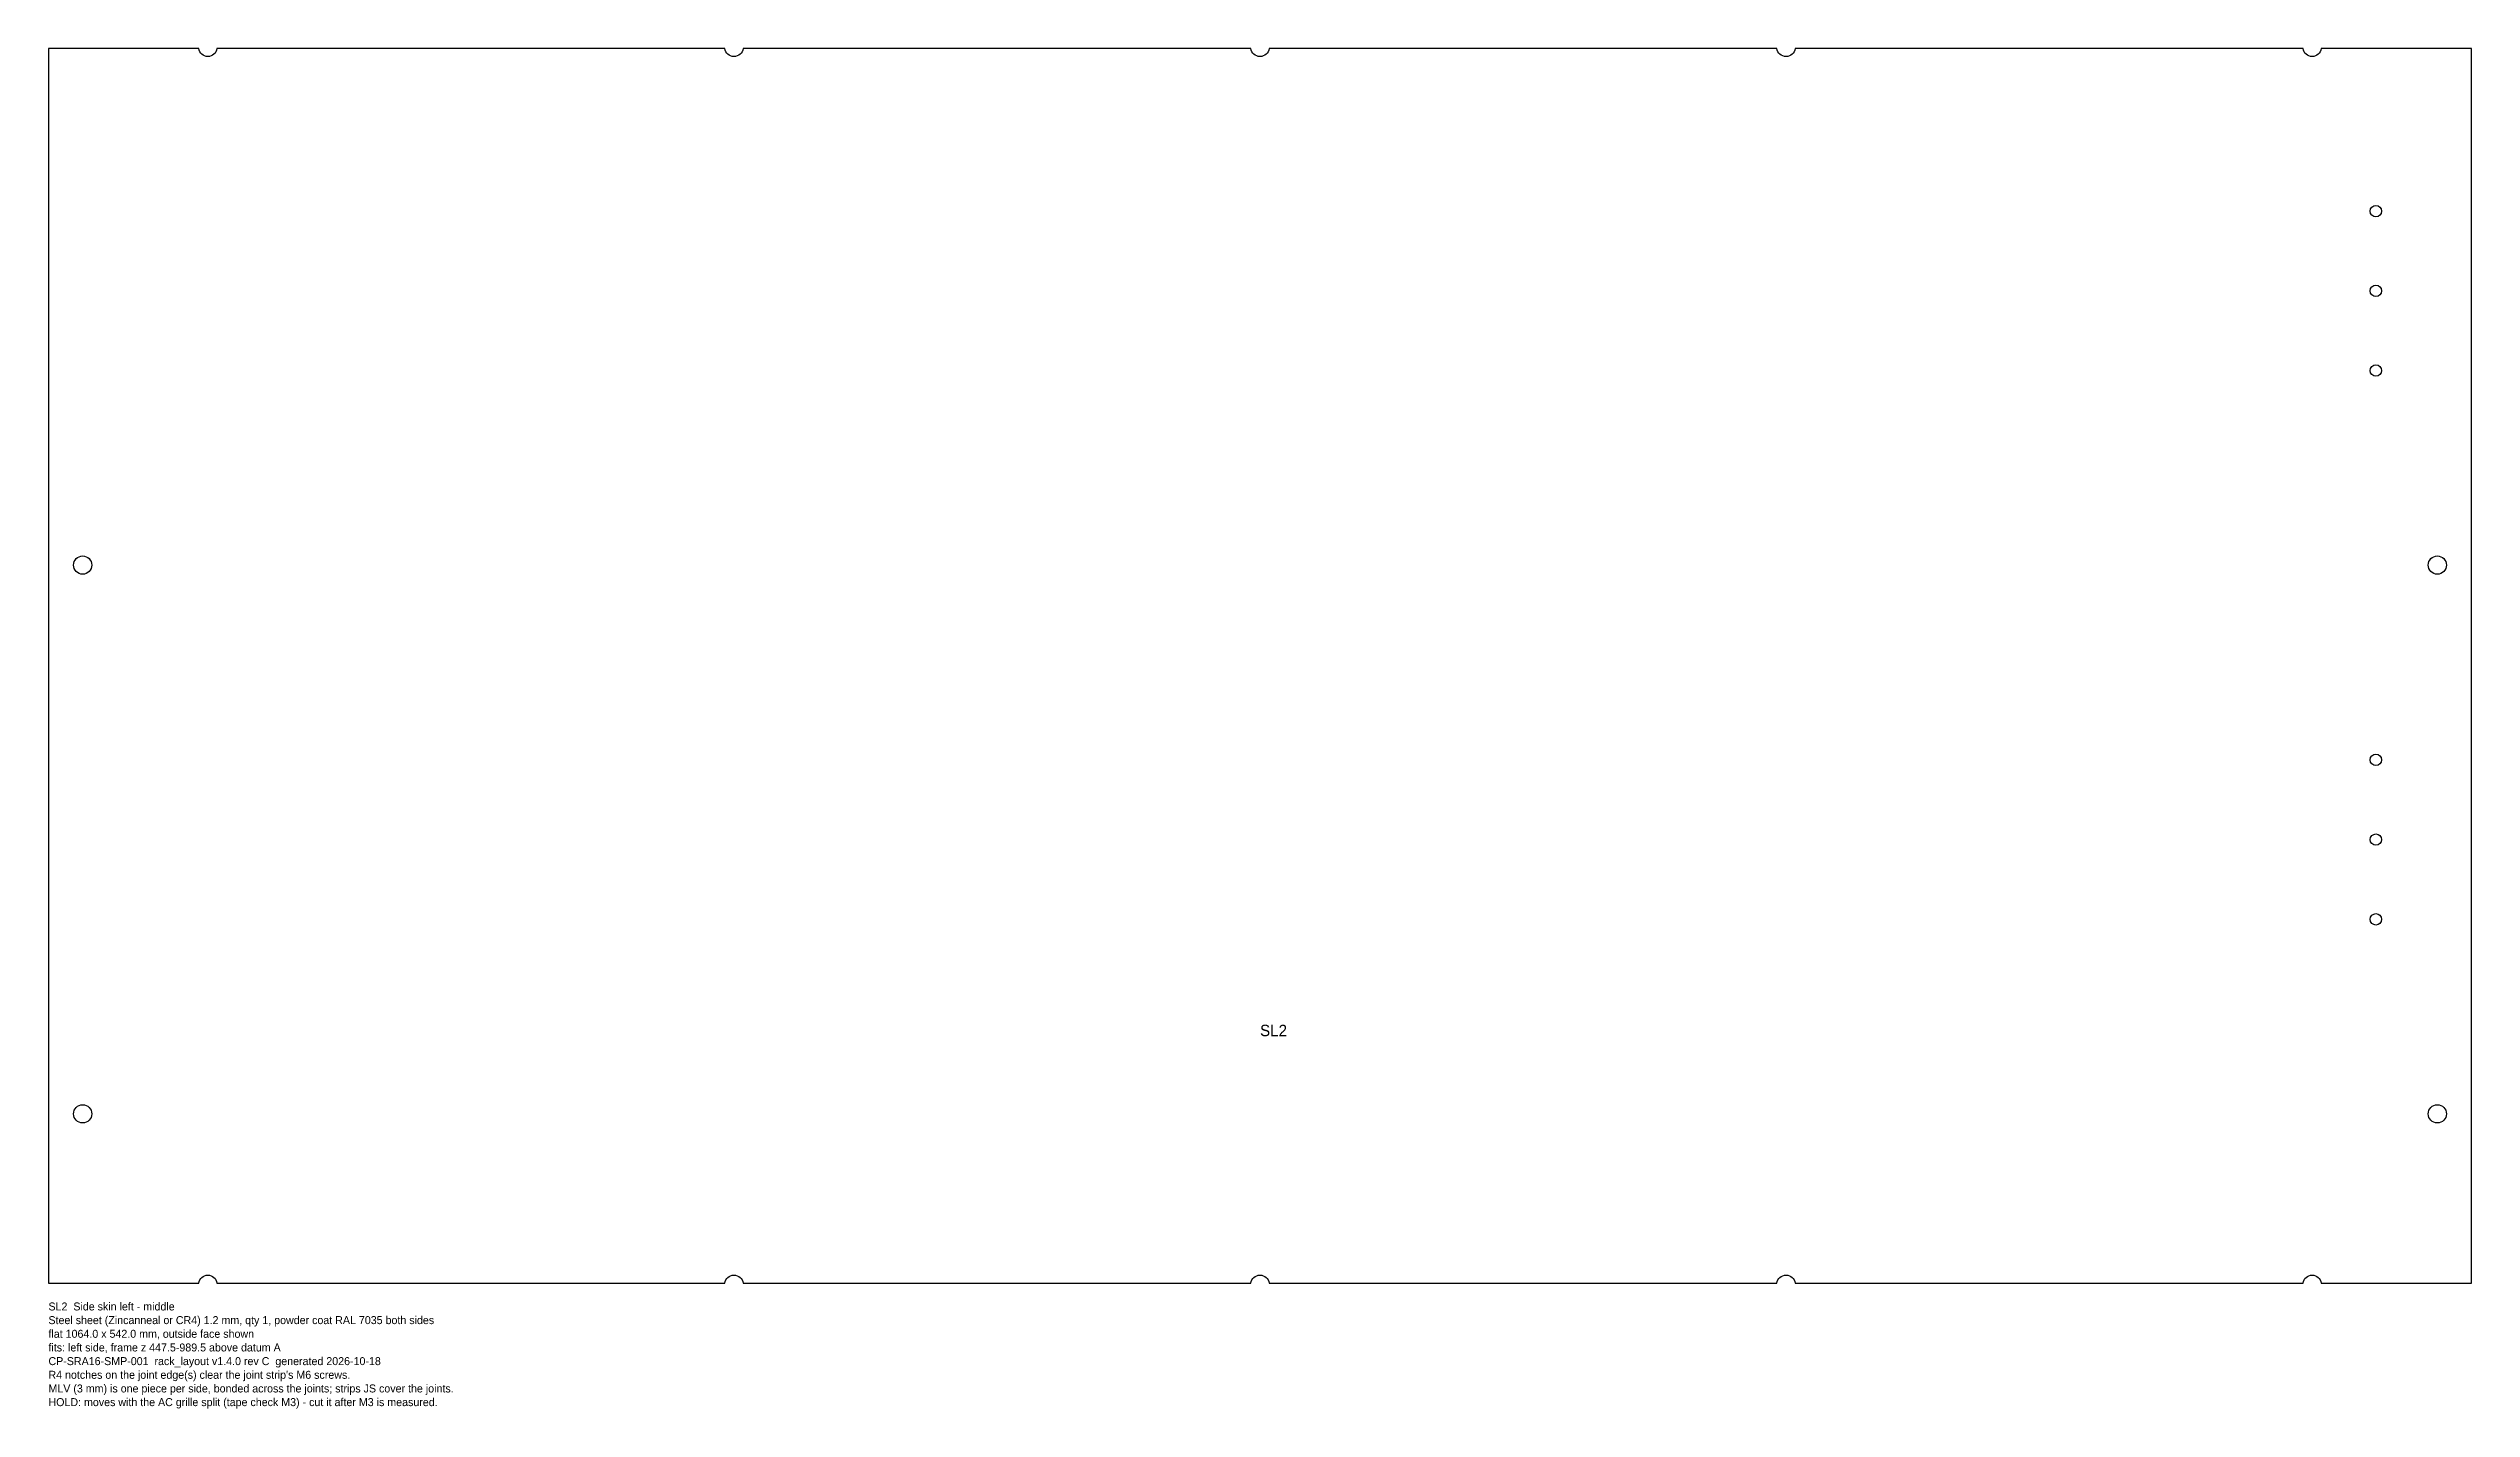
# Model space of a CAD drawing. Header units: millimetres. Extents: x 0 to 1064, y -55 to 542.
import ezdxf

# ---------------------------------------------------------------- set-up
doc = ezdxf.new("R2010")
doc.units = ezdxf.units.MM
for name, color, linetype in [('CUT', 7, 'CONTINUOUS'), ('ETCH', 3, 'CONTINUOUS'), ('NOTES', 8, 'CONTINUOUS')]:
    doc.layers.add(name, color=color, linetype=linetype)

msp = doc.modelspace()

# ---------------------------------------------------------------- linework, layer by layer
at = {"layer": 'CUT'}
msp.add_lwpolyline([(0, 0), (66, 0, -0.881917), (74, 0), (297, 0, -0.881917), (305, 0), (528, 0, -0.881917), (536, 0), (759, 0, -0.881917), (767, 0), (990, 0, -0.881917), (998, 0), (1064, 0), (1064, 542), (998, 542, -0.881917), (990, 542), (767, 542, -0.881917), (759, 542), (536, 542, -0.881917), (528, 542), (305, 542, -0.881917), (297, 542), (74, 542, -0.881917), (66, 542), (0, 542)], format="xyb", close=True, dxfattribs=at)
for centre, radius in [((1022, 470.6), 2.5), ((1022, 435.6), 2.5), ((1022, 400.6), 2.5), ((15, 315.2), 4), ((1049, 315.2), 4), ((1022, 229.7), 2.5), ((1022, 194.7), 2.5), ((1022, 159.7), 2.5), ((15, 74.3), 4), ((1049, 74.3), 4)]:
    msp.add_circle(centre, radius, dxfattribs=at)

# ---------------------------------------------------------------- texts
at = {"layer": 'ETCH'}
msp.add_text('SL2', height=5, dxfattribs=at).set_placement((532, 108.4))
at = {"layer": 'NOTES'}
for s, p in [('SL2  Side skin left - middle', (0, -12)), ('flat 1064.0 x 542.0 mm, outside face shown', (0, -24)), ('Steel sheet (Zincanneal or CR4) 1.2 mm, qty 1, powder coat RAL 7035 both sides', (0, -18)), ('fits: left side, frame z 447.5-989.5 above datum A', (0, -30)), ('CP-SRA16-SMP-001  rack_layout v1.4.0 rev C  generated 2026-10-18', (0, -36)), ("R4 notches on the joint edge(s) clear the joint strip's M6 screws.", (0, -42)), ('MLV (3 mm) is one piece per side, bonded across the joints; strips JS cover the joints.', (0, -48)), ('HOLD: moves with the AC grille split (tape check M3) - cut it after M3 is measured.', (0, -54))]:
    msp.add_text(s, height=3.5, dxfattribs=at).set_placement(p)

doc.saveas('drawing.dxf')
